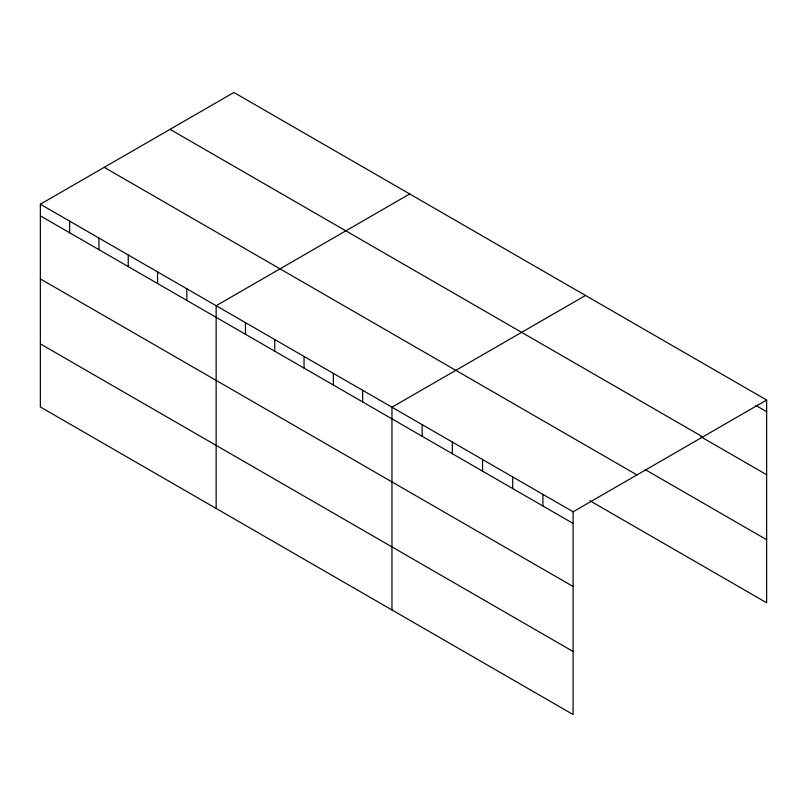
<?xml version="1.0" encoding="UTF-8"?>
<svg xmlns="http://www.w3.org/2000/svg" width="807" height="807" viewBox="0 0 807 807"><rect width="100%" height="100%" fill="white"/><g stroke="black" fill="none" stroke-linecap="round" stroke-linejoin="round"><path stroke-width="1.21" d="M40.35 204.221L573.091 511.789L573.091 714.528L40.35 406.96L40.35 204.221L233.909 92.472L766.65 400.04L766.65 602.779L589.826 500.693M409.714 193.962L216.155 305.722L216.155 508.46M585.519 295.463L391.96 407.212L391.96 609.961M573.091 511.789L766.65 400.04M755.866 405.447L766.65 411.671M170.035 129.342L702.776 436.92M700.88 436.769L766.65 474.738M645.893 469.997L766.65 539.712M104.224 167.342L636.965 474.92M40.35 215.852L573.091 523.42M40.35 278.909L573.091 586.487M40.35 343.893L573.091 651.471M542.899 494.368L542.899 505.989M512.717 476.937L512.717 488.568M482.525 459.506L482.525 471.137M452.334 442.075L452.334 453.705M422.152 424.643L422.152 436.274M362.656 390.295L362.656 401.926M333.362 373.389L333.362 385.01M304.057 356.472L304.057 368.093M274.753 339.555L274.753 351.176M245.459 322.639L245.459 334.259M186.851 288.805L186.851 300.436M157.557 271.888L157.557 283.519M128.252 254.972L128.252 266.603M98.948 238.055L98.948 249.686M69.654 221.138L69.654 232.769"/></g></svg>
